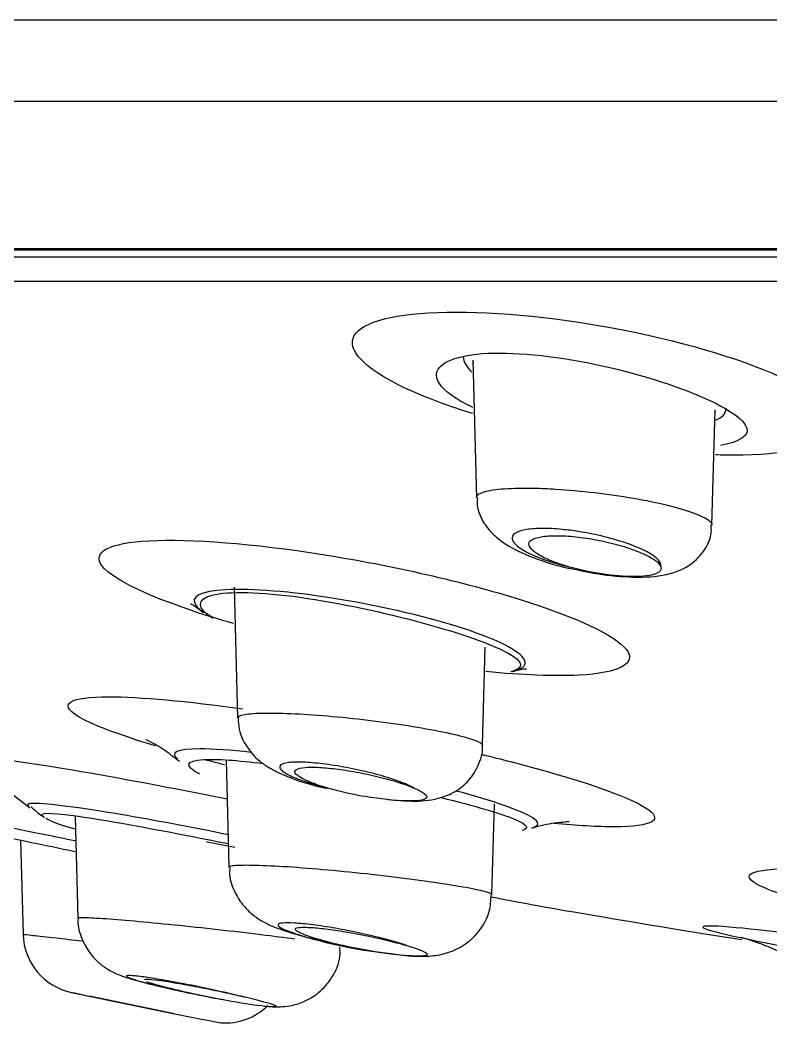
# Model space of a CAD drawing. Header units: millimetres. Extents: x -60 to 7633, y -2614 to 2146.
# Drawn here: x 2924.79 to 2933.41, y 1863.4 to 1874.91 of the extents above; entities that cross this region are included whole.
import ezdxf

# ---------------------------------------------------------------- set-up
doc = ezdxf.new("R2010")
doc.units = ezdxf.units.MM
doc.layers.get('0').update_dxf_attribs({"color": 250})

msp = doc.modelspace()

# ---------------------------------------------------------------- linework, layer by layer
at = {"linetype": 'Continuous'}
for p, q in [((3038.242, 1874.913), (2896.242, 1874.913)), ((3037.593, 1873.976), (2896.891, 1873.976)), ((3032.908, 1872.287), (2901.577, 1872.287)), ((2901.642, 1872.276), (3032.842, 1872.276)), ((3032.248, 1872.192), (2902.237, 1872.192)), ((2902.444, 1871.914), (3032.04, 1871.914)), ((2929.99, 1871.008), (2930.031, 1869.428)), ((2929.99, 1870.997), (2929.995, 1870.976)), ((2932.735, 1869.116), (2932.77, 1870.439)), ((2932.766, 1870.408), (2932.77, 1870.423)), ((2927.25, 1868.403), (2927.289, 1866.903)), ((2926.904, 1868.125), (2926.997, 1868.06)), ((2930.102, 1866.588), (2930.131, 1867.716)), ((2927.158, 1866.42), (2927.191, 1865.186)), ((2930.209, 1864.874), (2930.237, 1865.917)), ((2925.426, 1865.772), (2925.456, 1864.604)), ((2924.799, 1865.5), (2924.828, 1864.417)), ((2925.383, 1863.752), (2926.565, 1863.507)), ((2926.565, 1863.507), (2925.591, 1863.708))]:
    msp.add_line(p, q, dxfattribs=at)
for centre, radius, start, end in [((2932.684, 1877.846), 7.826, 248.3064, 248.495), ((2932.674, 1871.176), 1.157, 277.2356, 277.2472), ((2927.904, 1866.903), 0.609, 180.005, 204.6672), ((2925.791, 1866.82), 1.281, 226.9286, 235.9879), ((2945.052, 1961.126), 97.747, 257.78163, 258.4168), ((2929.781, 1870.483), 6.331, 251.2537, 263.3602), ((2925.527, 1864.437), 0.7, 181.6344, 258.2756), ((2968.761, 2068.712), 209.5, 258.05254, 258.10972), ((2931.553, 1887.738), 24.739, 258.368, 259.6382), ((2927.148, 1864.101), 0.7, 265.7449, 314.3426)]:
    msp.add_arc(centre, radius, start, end, dxfattribs=at)
for points, knots in [([(2929.989, 1870.395), (2929.642, 1870.502), (2929.337, 1870.621), (2928.686, 1870.958), (2928.521, 1871.17), (2928.778, 1871.473), (2929.197, 1871.561), (2929.801, 1871.561)], [0, 0, 0, 0, 0.216363, 0.216363, 0.608181, 0.608181, 1, 1, 1, 1]), ([(2929.801, 1871.561), (2930.405, 1871.561), (2931.168, 1871.473), (2932.598, 1871.171), (2933.261, 1870.957), (2934.09, 1870.528), (2934.26, 1870.314), (2934, 1870.006), (2933.576, 1869.918), (2932.913, 1869.918), (2932.845, 1869.919), (2932.776, 1869.921)], [0, 0, 0, 0, 0.243294, 0.243294, 0.486588, 0.486588, 0.729882, 0.729882, 0.973175, 0.973175, 1, 1, 1, 1]), ([(2929.572, 1870.837), (2929.571, 1870.962), (2929.761, 1871.058), (2930.435, 1871.109), (2930.916, 1871.062), (2931.857, 1870.865), (2932.304, 1870.723), (2932.943, 1870.446), (2933.135, 1870.308), (2933.14, 1870.125), (2933.031, 1870.064), (2932.831, 1870.031)], [0, 0, 0, 0, 0.210228, 0.210228, 0.420456, 0.420456, 0.630685, 0.630685, 0.840913, 0.840913, 1, 1, 1, 1]), ([(2932.765, 1870.315), (2932.853, 1870.348), (2932.898, 1870.395), (2932.893, 1870.451), (2932.893, 1870.451), (2932.893, 1870.452)], [0, 0, 0, 0, 0.989373, 0.989373, 1, 1, 1, 1]), ([(2930.031, 1869.429), (2930.031, 1869.431), (2930.031, 1869.433), (2930.031, 1869.435), (2930.035, 1869.459), (2930.065, 1869.48), (2930.12, 1869.497), (2930.175, 1869.514), (2930.255, 1869.526), (2930.353, 1869.533), (2930.451, 1869.54), (2930.569, 1869.542), (2930.698, 1869.539), (2930.775, 1869.538), (2930.858, 1869.534), (2930.942, 1869.529)], [0, 0, 0, 0, 0.0214003, 0.0214003, 0.0214003, 0.2996285, 0.2996285, 0.2996285, 0.5727488, 0.5727488, 0.5727488, 0.8409289, 0.8409289, 0.8409289, 1, 1, 1, 1]), ([(2930.942, 1869.529), (2931.085, 1869.52), (2931.237, 1869.506), (2931.387, 1869.489), (2931.537, 1869.471), (2931.688, 1869.449), (2931.829, 1869.425), (2931.971, 1869.4), (2932.107, 1869.373), (2932.224, 1869.344), (2932.344, 1869.315), (2932.449, 1869.284), (2932.529, 1869.254), (2932.611, 1869.223), (2932.671, 1869.193), (2932.704, 1869.165), (2932.725, 1869.147), (2932.736, 1869.13), (2932.735, 1869.115)], [0, 0, 0, 0, 0.1740215, 0.1740215, 0.1740215, 0.3478892, 0.3478892, 0.3478892, 0.5241236, 0.5241236, 0.5241236, 0.7035271, 0.7035271, 0.7035271, 0.8847308, 0.8847308, 0.8847308, 1, 1, 1, 1]), ([(2930.042, 1869.428), (2930.04, 1869.388), (2930.038, 1869.296), (2930.106, 1869.147), (2930.219, 1869.005), (2930.4, 1868.866), (2930.668, 1868.742), (2930.968, 1868.643), (2931.128, 1868.614), (2931.153, 1868.61)], [0, 0, 0, 0, 0.066, 0.182362, 0.299907, 0.441429, 0.703401, 0.959064, 1, 1, 1, 1]), ([(2932.148, 1868.637), (2932.148, 1868.638), (2932.148, 1868.64), (2932.149, 1868.641), (2932.153, 1868.664), (2932.142, 1868.69), (2932.116, 1868.718), (2932.09, 1868.746), (2932.046, 1868.777), (2931.99, 1868.807), (2931.932, 1868.839), (2931.858, 1868.87), (2931.775, 1868.9), (2931.692, 1868.93), (2931.597, 1868.958), (2931.499, 1868.982), (2931.403, 1869.006), (2931.3, 1869.027), (2931.2, 1869.042), (2931.138, 1869.052), (2931.077, 1869.06), (2931.017, 1869.065), (2930.931, 1869.074), (2930.848, 1869.078), (2930.775, 1869.077), (2930.703, 1869.076), (2930.638, 1869.071), (2930.587, 1869.061), (2930.536, 1869.051), (2930.497, 1869.037), (2930.473, 1869.02), (2930.448, 1869.002), (2930.437, 1868.98), (2930.442, 1868.956), (2930.446, 1868.931), (2930.468, 1868.903), (2930.503, 1868.874), (2930.54, 1868.844), (2930.593, 1868.813), (2930.658, 1868.782), (2930.725, 1868.751), (2930.806, 1868.72), (2930.895, 1868.691), (2930.956, 1868.672), (2931.022, 1868.653), (2931.089, 1868.637)], [0, 0, 0, 0, 0.004443, 0.004443, 0.004443, 0.077749, 0.077749, 0.077749, 0.154335, 0.154335, 0.154335, 0.233226, 0.233226, 0.233226, 0.312267, 0.312267, 0.312267, 0.389061, 0.389061, 0.389061, 0.436205, 0.436205, 0.436205, 0.505307, 0.505307, 0.505307, 0.574411, 0.574411, 0.574411, 0.643612, 0.643612, 0.643612, 0.714806, 0.714806, 0.714806, 0.789161, 0.789161, 0.789161, 0.866649, 0.866649, 0.866649, 0.94587, 0.94587, 0.94587, 1, 1, 1, 1]), ([(2931.153, 1868.61), (2931.271, 1868.585), (2931.504, 1868.537), (2931.907, 1868.509), (2932.218, 1868.534), (2932.485, 1868.642), (2932.654, 1868.816), (2932.734, 1868.991), (2932.727, 1869.086), (2932.725, 1869.117)], [0, 0, 0, 0, 0.154997, 0.356628, 0.578996, 0.730847, 0.847886, 0.956153, 1, 1, 1, 1]), ([(2927.242, 1867.986), (2927.143, 1868.014), (2927.047, 1868.043), (2926.304, 1868.276), (2925.861, 1868.486), (2925.612, 1868.805), (2925.813, 1868.912), (2926.746, 1868.961), (2927.473, 1868.904), (2929.059, 1868.653), (2929.89, 1868.463), (2931.177, 1868.06), (2931.626, 1867.849), (2931.752, 1867.687)], [0, 0, 0, 0, 0.027637, 0.027637, 0.22211, 0.22211, 0.416582, 0.416582, 0.611055, 0.611055, 0.805527, 0.805527, 1, 1, 1, 1]), ([(2931.089, 1868.637), (2931.08, 1868.639), (2931.071, 1868.642), (2931.062, 1868.645), (2930.986, 1868.668), (2930.915, 1868.694), (2930.855, 1868.72), (2930.793, 1868.747), (2930.741, 1868.776), (2930.704, 1868.802), (2930.667, 1868.83), (2930.643, 1868.857), (2930.636, 1868.881), (2930.628, 1868.904), (2930.637, 1868.926), (2930.661, 1868.943), (2930.685, 1868.96), (2930.723, 1868.974), (2930.774, 1868.982), (2930.823, 1868.991), (2930.884, 1868.995), (2930.952, 1868.994), (2931.018, 1868.994), (2931.094, 1868.99), (2931.171, 1868.981), (2931.249, 1868.973), (2931.331, 1868.961), (2931.411, 1868.946), (2931.493, 1868.93), (2931.575, 1868.911), (2931.651, 1868.89), (2931.731, 1868.868), (2931.806, 1868.844), (2931.87, 1868.818), (2931.938, 1868.792), (2931.997, 1868.764), (2932.042, 1868.737), (2932.088, 1868.709), (2932.121, 1868.682), (2932.137, 1868.656), (2932.142, 1868.65), (2932.145, 1868.643), (2932.148, 1868.637)], [0, 0, 0, 0, 0.009309, 0.009309, 0.009309, 0.090502, 0.090502, 0.090502, 0.174812, 0.174812, 0.174812, 0.260398, 0.260398, 0.260398, 0.344626, 0.344626, 0.344626, 0.425421, 0.425421, 0.425421, 0.50246, 0.50246, 0.50246, 0.577176, 0.577176, 0.577176, 0.651834, 0.651834, 0.651834, 0.72855, 0.72855, 0.72855, 0.808632, 0.808632, 0.808632, 0.892117, 0.892117, 0.892117, 0.977565, 0.977565, 0.977565, 1, 1, 1, 1]), ([(2932.148, 1868.637), (2932.16, 1868.602), (2932.139, 1868.574), (2932.033, 1868.536), (2931.946, 1868.525), (2931.73, 1868.525), (2931.603, 1868.535), (2931.341, 1868.574), (2931.208, 1868.602), (2931.089, 1868.637)], [0, 0, 0, 0, 0.25, 0.25, 0.5, 0.5, 0.75, 0.75, 1, 1, 1, 1]), ([(2930.569, 1867.593), (2930.491, 1867.694), (2930.211, 1867.826), (2929.408, 1868.077), (2928.886, 1868.196), (2927.906, 1868.352), (2927.45, 1868.389), (2926.859, 1868.358), (2926.736, 1868.291), (2926.83, 1868.17), (2926.856, 1868.147), (2926.89, 1868.123)], [0, 0, 0, 0, 0.237285, 0.237285, 0.474571, 0.474571, 0.711856, 0.711856, 0.949142, 0.949142, 1, 1, 1, 1]), ([(2927.006, 1868.043), (2926.821, 1868.16), (2926.814, 1868.262), (2927.18, 1868.36), (2927.557, 1868.35), (2928.457, 1868.224), (2928.971, 1868.113), (2929.848, 1867.875), (2930.207, 1867.749), (2930.574, 1867.548), (2930.588, 1867.47), (2930.425, 1867.432)], [0, 0, 0, 0, 0.201409, 0.201409, 0.402818, 0.402818, 0.604226, 0.604226, 0.805635, 0.805635, 1, 1, 1, 1]), ([(2926.751, 1868.212), (2926.751, 1868.212), (2926.752, 1868.212), (2926.784, 1868.198), (2926.861, 1868.14), (2926.898, 1868.113)], [0, 0, 0, 0, 0.050992, 0.6157695, 1, 1, 1, 1]), ([(2931.752, 1867.687), (2931.877, 1867.524), (2931.673, 1867.418), (2930.929, 1867.378), (2930.558, 1867.393), (2930.139, 1867.434)], [0, 0, 0, 0, 0.6278531, 0.6278531, 1, 1, 1, 1]), ([(2930.45, 1867.436), (2930.463, 1867.439), (2930.534, 1867.462), (2930.591, 1867.465), (2930.606, 1867.467), (2930.606, 1867.467)], [0, 0, 0, 0, 0.096896, 0.662421, 1, 1, 1, 1]), ([(2926.349, 1866.58), (2925.918, 1866.71), (2925.6, 1866.831), (2925.227, 1867.066), (2925.364, 1867.145), (2926.165, 1867.145), (2926.715, 1867.095), (2927.351, 1867.006)], [0, 0, 0, 0, 0.277708, 0.277708, 0.681057, 0.681057, 1, 1, 1, 1]), ([(2927.289, 1866.903), (2927.289, 1866.903), (2927.289, 1866.904), (2927.289, 1866.904), (2927.29, 1866.92), (2927.318, 1866.933), (2927.371, 1866.942), (2927.423, 1866.951), (2927.502, 1866.957), (2927.601, 1866.958), (2927.699, 1866.96), (2927.819, 1866.957), (2927.951, 1866.95), (2928.083, 1866.944), (2928.23, 1866.933), (2928.381, 1866.92), (2928.534, 1866.906), (2928.693, 1866.889), (2928.848, 1866.87), (2929.004, 1866.85), (2929.159, 1866.828), (2929.3, 1866.805), (2929.443, 1866.782), (2929.576, 1866.758), (2929.688, 1866.734), (2929.801, 1866.71), (2929.895, 1866.686), (2929.964, 1866.663), (2930.033, 1866.641), (2930.077, 1866.62), (2930.094, 1866.602), (2930.099, 1866.597), (2930.102, 1866.591), (2930.101, 1866.586)], [0, 0, 0, 0, 0.001783, 0.001783, 0.001783, 0.109203, 0.109203, 0.109203, 0.21571, 0.21571, 0.21571, 0.32132, 0.32132, 0.32132, 0.426755, 0.426755, 0.426755, 0.532801, 0.532801, 0.532801, 0.639973, 0.639973, 0.639973, 0.748306, 0.748306, 0.748306, 0.857326, 0.857326, 0.857326, 0.966246, 0.966246, 0.966246, 1, 1, 1, 1]), ([(2926.237, 1866.654), (2926.237, 1866.654), (2926.238, 1866.653), (2926.277, 1866.636), (2926.425, 1866.56), (2926.553, 1866.459), (2926.622, 1866.404)], [0, 0, 0, 0, 0.015288, 0.352353, 0.701604, 1, 1, 1, 1]), ([(2927.35, 1866.649), (2927.397, 1866.573), (2927.464, 1866.466), (2927.615, 1866.35), (2927.814, 1866.242), (2928.054, 1866.154), (2928.254, 1866.106), (2928.308, 1866.094)], [0, 0, 0, 0, 0.191796, 0.318609, 0.505889, 0.886749, 1, 1, 1, 1]), ([(2927.172, 1865.968), (2926.554, 1866.094), (2925.932, 1866.211), (2924.625, 1866.431), (2924.035, 1866.507), (2923.791, 1866.507)], [0, 0, 0, 0, 0.412166, 0.412166, 1, 1, 1, 1]), ([(2927.451, 1866.506), (2927.21, 1866.532), (2927.005, 1866.547), (2926.594, 1866.547), (2926.504, 1866.503), (2926.606, 1866.427)], [0, 0, 0, 0, 0.3644766, 0.3644766, 1, 1, 1, 1]), ([(2929.02, 1865.967), (2929.12, 1865.956), (2929.317, 1865.941), (2929.539, 1865.956), (2929.766, 1866.035), (2929.937, 1866.161), (2930.057, 1866.344), (2930.111, 1866.508), (2930.1, 1866.585), (2930.099, 1866.591)], [0, 0, 0, 0, 0.190823, 0.435021, 0.568349, 0.700263, 0.842954, 0.990113, 1, 1, 1, 1]), ([(2926.855, 1866.258), (2926.674, 1866.349), (2926.689, 1866.413), (2927.049, 1866.433), (2927.292, 1866.416), (2927.587, 1866.378)], [0, 0, 0, 0, 0.589751, 0.589751, 1, 1, 1, 1]), ([(2927.138, 1866.364), (2927.09, 1866.376), (2927.043, 1866.388), (2926.971, 1866.407), (2926.945, 1866.413), (2926.92, 1866.42)], [0, 0, 0, 0, 0.641788, 0.641788, 1, 1, 1, 1]), ([(2929.318, 1866.095), (2929.301, 1866.105), (2929.281, 1866.116), (2929.258, 1866.127), (2929.207, 1866.15), (2929.143, 1866.175), (2929.069, 1866.199), (2928.995, 1866.224), (2928.909, 1866.249), (2928.819, 1866.271), (2928.73, 1866.294), (2928.634, 1866.315), (2928.539, 1866.332), (2928.447, 1866.35), (2928.354, 1866.364), (2928.268, 1866.375), (2928.185, 1866.385), (2928.107, 1866.391), (2928.039, 1866.394), (2927.974, 1866.396), (2927.917, 1866.395), (2927.875, 1866.389), (2927.832, 1866.384), (2927.802, 1866.375), (2927.786, 1866.363), (2927.77, 1866.351), (2927.769, 1866.335), (2927.781, 1866.318), (2927.789, 1866.307), (2927.801, 1866.296), (2927.818, 1866.283), (2927.849, 1866.262), (2927.896, 1866.238), (2927.955, 1866.213), (2928.014, 1866.189), (2928.086, 1866.164), (2928.166, 1866.14), (2928.216, 1866.125), (2928.27, 1866.11), (2928.326, 1866.095)], [0, 0, 0, 0, 0.039506, 0.039506, 0.039506, 0.127135, 0.127135, 0.127135, 0.216255, 0.216255, 0.216255, 0.304956, 0.304956, 0.304956, 0.391445, 0.391445, 0.391445, 0.474998, 0.474998, 0.474998, 0.556287, 0.556287, 0.556287, 0.636917, 0.636917, 0.636917, 0.718661, 0.718661, 0.718661, 0.767171, 0.767171, 0.767171, 0.855749, 0.855749, 0.855749, 0.944272, 0.944272, 0.944272, 1, 1, 1, 1]), ([(2930.097, 1866.482), (2930.209, 1866.455), (2930.318, 1866.428), (2931.189, 1866.204), (2931.754, 1866.01), (2932.192, 1865.733), (2932.063, 1865.652), (2931.609, 1865.652)], [0, 0, 0, 0, 0.064755, 0.064755, 0.532378, 0.532378, 1, 1, 1, 1]), ([(2924.237, 1866.272), (2924.237, 1866.272), (2924.238, 1866.272), (2924.266, 1866.262), (2924.402, 1866.203), (2924.64, 1866.08), (2924.804, 1865.951), (2924.906, 1865.87)], [0, 0, 0, 0, 0.012966, 0.234095, 0.442675, 0.706301, 1, 1, 1, 1]), ([(2928.326, 1866.095), (2928.314, 1866.099), (2928.302, 1866.102), (2928.29, 1866.106), (2928.217, 1866.129), (2928.152, 1866.152), (2928.1, 1866.175), (2928.047, 1866.198), (2928.006, 1866.22), (2927.98, 1866.24), (2927.955, 1866.26), (2927.943, 1866.278), (2927.948, 1866.292), (2927.953, 1866.306), (2927.973, 1866.318), (2928.006, 1866.325), (2928.039, 1866.333), (2928.085, 1866.337), (2928.141, 1866.337), (2928.196, 1866.337), (2928.262, 1866.333), (2928.334, 1866.326), (2928.405, 1866.319), (2928.484, 1866.309), (2928.564, 1866.296), (2928.645, 1866.283), (2928.73, 1866.266), (2928.811, 1866.249), (2928.895, 1866.23), (2928.977, 1866.209), (2929.051, 1866.188), (2929.128, 1866.166), (2929.199, 1866.143), (2929.258, 1866.12), (2929.279, 1866.112), (2929.3, 1866.103), (2929.318, 1866.095)], [0, 0, 0, 0, 0.015616, 0.015616, 0.015616, 0.114241, 0.114241, 0.114241, 0.213681, 0.213681, 0.213681, 0.311986, 0.311986, 0.311986, 0.407428, 0.407428, 0.407428, 0.499681, 0.499681, 0.499681, 0.589888, 0.589888, 0.589888, 0.679978, 0.679978, 0.679978, 0.771819, 0.771819, 0.771819, 0.866567, 0.866567, 0.866567, 0.964235, 0.964235, 0.964235, 1, 1, 1, 1]), ([(2929.318, 1866.095), (2929.368, 1866.073), (2929.405, 1866.053), (2929.455, 1866.017), (2929.465, 1866.002), (2929.454, 1865.963), (2929.385, 1865.949), (2929.151, 1865.949), (2928.99, 1865.963), (2928.648, 1866.014), (2928.473, 1866.051), (2928.326, 1866.095)], [0, 0, 0, 0, 0.125, 0.125, 0.25, 0.25, 0.5, 0.5, 0.75, 0.75, 1, 1, 1, 1]), ([(2930.676, 1865.642), (2930.757, 1865.664), (2930.756, 1865.704), (2930.546, 1865.838), (2930.228, 1865.949), (2929.803, 1866.062)], [0, 0, 0, 0, 0.400178, 0.400178, 1, 1, 1, 1]), ([(2924.959, 1865.924), (2925.11, 1865.924), (2925.475, 1865.877), (2926.321, 1865.734), (2926.759, 1865.652), (2927.182, 1865.564)], [0, 0, 0, 0, 0.561901, 0.561901, 1, 1, 1, 1]), ([(2929.625, 1865.988), (2930.012, 1865.894), (2930.321, 1865.803), (2930.617, 1865.676), (2930.643, 1865.633), (2930.557, 1865.611)], [0, 0, 0, 0, 0.540456, 0.540456, 1, 1, 1, 1]), ([(2926.668, 1865.557), (2926.166, 1865.655), (2925.704, 1865.737), (2925.124, 1865.815), (2924.997, 1865.812), (2925.054, 1865.771)], [0, 0, 0, 0, 0.515554, 0.515554, 1, 1, 1, 1]), ([(2925.426, 1865.49), (2925.186, 1865.539), (2924.964, 1865.584), (2924.385, 1865.703), (2924.154, 1865.75), (2924.155, 1865.75)], [0, 0, 0, 0, 0.320776, 0.320776, 1, 1, 1, 1]), ([(2925.088, 1865.751), (2925.102, 1865.744), (2925.175, 1865.703), (2925.287, 1865.667), (2925.414, 1865.63), (2925.423, 1865.628)], [0, 0, 0, 0, 0.1564858, 0.9399942, 1, 1, 1, 1]), ([(2930.667, 1865.637), (2930.68, 1865.641), (2930.787, 1865.679), (2930.953, 1865.7), (2931.074, 1865.714), (2931.095, 1865.714), (2931.095, 1865.714)], [0, 0, 0, 0, 0.042819, 0.429038, 0.735348, 1, 1, 1, 1]), ([(2927.191, 1865.189), (2927.19, 1865.195), (2927.199, 1865.2), (2927.217, 1865.204), (2927.249, 1865.211), (2927.31, 1865.214), (2927.395, 1865.214), (2927.479, 1865.214), (2927.589, 1865.21), (2927.716, 1865.204), (2927.843, 1865.197), (2927.991, 1865.187), (2928.147, 1865.174), (2928.303, 1865.161), (2928.472, 1865.146), (2928.639, 1865.128), (2928.808, 1865.111), (2928.98, 1865.092), (2929.141, 1865.072), (2929.304, 1865.052), (2929.459, 1865.031), (2929.596, 1865.01), (2929.733, 1864.99), (2929.854, 1864.969), (2929.95, 1864.951), (2930.045, 1864.932), (2930.117, 1864.915), (2930.16, 1864.901), (2930.193, 1864.89), (2930.209, 1864.88), (2930.209, 1864.872)], [0, 0, 0, 0, 0.060665, 0.060665, 0.060665, 0.167315, 0.167315, 0.167315, 0.273457, 0.273457, 0.273457, 0.379578, 0.379578, 0.379578, 0.486167, 0.486167, 0.486167, 0.59351, 0.59351, 0.59351, 0.701565, 0.701565, 0.701565, 0.809977, 0.809977, 0.809977, 0.918231, 0.918231, 0.918231, 1, 1, 1, 1]), ([(2927.202, 1865.187), (2927.199, 1865.156), (2927.191, 1865.061), (2927.253, 1864.899), (2927.353, 1864.743), (2927.473, 1864.631), (2927.592, 1864.555), (2927.681, 1864.514), (2927.731, 1864.494), (2927.747, 1864.488)], [0, 0, 0, 0, 0.081669, 0.287331, 0.46329, 0.622182, 0.770316, 0.939176, 1, 1, 1, 1]), ([(2934.182, 1864.697), (2933.755, 1864.802), (2933.442, 1864.899), (2933.031, 1865.099), (2933.173, 1865.172), (2933.684, 1865.172)], [0, 0, 0, 0, 0.385565, 0.385565, 1, 1, 1, 1]), ([(2929.049, 1864.194), (2929.146, 1864.182), (2929.307, 1864.165), (2929.493, 1864.164), (2929.7, 1864.197), (2929.904, 1864.292), (2930.076, 1864.454), (2930.19, 1864.663), (2930.198, 1864.803), (2930.2, 1864.873)], [0, 0, 0, 0, 0.180244, 0.346628, 0.477265, 0.606009, 0.741227, 0.889336, 1, 1, 1, 1]), ([(2925.461, 1864.605), (2925.459, 1864.595), (2925.449, 1864.517), (2925.497, 1864.369), (2925.585, 1864.205), (2925.694, 1864.09), (2925.799, 1864.015), (2925.886, 1863.971), (2925.972, 1863.936), (2926.104, 1863.894), (2926.337, 1863.833), (2926.674, 1863.757), (2926.971, 1863.696), (2927.113, 1863.671), (2927.163, 1863.662)], [0, 0, 0, 0, 0.010839, 0.103828, 0.180578, 0.246468, 0.302546, 0.347539, 0.392636, 0.479625, 0.646345, 0.788081, 0.936124, 1, 1, 1, 1]), ([(2925.456, 1864.605), (2925.456, 1864.61), (2925.478, 1864.612), (2925.521, 1864.611), (2925.57, 1864.611), (2925.646, 1864.607), (2925.745, 1864.601), (2925.844, 1864.594), (2925.967, 1864.584), (2926.105, 1864.572), (2926.243, 1864.559), (2926.399, 1864.544), (2926.561, 1864.528), (2926.724, 1864.512), (2926.897, 1864.493), (2927.065, 1864.474), (2927.234, 1864.455), (2927.404, 1864.436), (2927.56, 1864.416), (2927.7, 1864.399), (2927.832, 1864.382), (2927.948, 1864.367)], [0, 0, 0, 0, 0.128936, 0.128936, 0.128936, 0.275505, 0.275505, 0.275505, 0.422086, 0.422086, 0.422086, 0.569266, 0.569266, 0.569266, 0.717374, 0.717374, 0.717374, 0.866331, 0.866331, 0.866331, 1, 1, 1, 1]), ([(2929.234, 1864.288), (2929.216, 1864.295), (2929.195, 1864.302), (2929.173, 1864.309), (2929.112, 1864.329), (2929.038, 1864.35), (2928.958, 1864.37), (2928.876, 1864.391), (2928.786, 1864.413), (2928.693, 1864.432), (2928.601, 1864.452), (2928.505, 1864.471), (2928.413, 1864.487), (2928.322, 1864.503), (2928.233, 1864.516), (2928.152, 1864.527), (2928.074, 1864.537), (2928.003, 1864.544), (2927.944, 1864.547), (2927.886, 1864.551), (2927.84, 1864.551), (2927.808, 1864.548), (2927.776, 1864.545), (2927.758, 1864.538), (2927.754, 1864.529), (2927.751, 1864.52), (2927.763, 1864.507), (2927.788, 1864.493), (2927.805, 1864.483), (2927.828, 1864.472), (2927.857, 1864.461)], [0, 0, 0, 0, 0.040682, 0.040682, 0.040682, 0.153732, 0.153732, 0.153732, 0.268484, 0.268484, 0.268484, 0.383203, 0.383203, 0.383203, 0.496102, 0.496102, 0.496102, 0.606243, 0.606243, 0.606243, 0.713983, 0.713983, 0.713983, 0.820718, 0.820718, 0.820718, 0.928191, 0.928191, 0.928191, 1, 1, 1, 1]), ([(2934.924, 1864.257), (2934.1, 1864.373), (2933.404, 1864.459), (2932.576, 1864.534), (2932.507, 1864.512), (2933.166, 1864.351), (2933.88, 1864.216), (2934.779, 1864.064), (2934.78, 1864.064), (2934.781, 1864.063)], [0, 0, 0, 0, 0.310659, 0.310659, 0.655092, 0.655092, 0.999525, 0.999525, 1, 1, 1, 1]), ([(2924.828, 1864.419), (2924.828, 1864.419), (2924.829, 1864.419), (2924.83, 1864.419), (2924.839, 1864.418), (2924.877, 1864.413), (2924.941, 1864.406), (2925.005, 1864.399), (2925.096, 1864.389), (2925.208, 1864.376), (2925.296, 1864.367), (2925.399, 1864.355), (2925.51, 1864.343)], [0, 0, 0, 0, 0.054548, 0.054548, 0.054548, 0.39277, 0.39277, 0.39277, 0.731154, 0.731154, 0.731154, 1, 1, 1, 1]), ([(2927.857, 1864.461), (2927.872, 1864.455), (2927.889, 1864.448), (2927.907, 1864.442), (2927.939, 1864.431), (2927.977, 1864.418), (2928.018, 1864.406), (2928.087, 1864.386), (2928.167, 1864.364), (2928.253, 1864.343), (2928.331, 1864.324), (2928.416, 1864.305), (2928.5, 1864.288)], [0, 0, 0, 0, 0.116309, 0.116309, 0.116309, 0.325643, 0.325643, 0.325643, 0.678964, 0.678964, 0.678964, 1, 1, 1, 1]), ([(2928.5, 1864.288), (2928.468, 1864.295), (2928.437, 1864.303), (2928.407, 1864.31), (2928.328, 1864.329), (2928.254, 1864.349), (2928.191, 1864.368), (2928.127, 1864.387), (2928.074, 1864.406), (2928.034, 1864.422), (2927.995, 1864.439), (2927.969, 1864.453), (2927.958, 1864.465), (2927.948, 1864.477), (2927.952, 1864.486), (2927.97, 1864.492), (2927.989, 1864.497), (2928.021, 1864.5), (2928.065, 1864.499), (2928.109, 1864.499), (2928.165, 1864.495), (2928.228, 1864.489), (2928.292, 1864.482), (2928.365, 1864.473), (2928.442, 1864.461), (2928.52, 1864.449), (2928.604, 1864.435), (2928.686, 1864.419), (2928.771, 1864.403), (2928.857, 1864.384), (2928.937, 1864.366), (2929.019, 1864.347), (2929.097, 1864.327), (2929.166, 1864.308), (2929.19, 1864.301), (2929.213, 1864.295), (2929.234, 1864.288)], [0, 0, 0, 0, 0.036527, 0.036527, 0.036527, 0.13225, 0.13225, 0.13225, 0.228558, 0.228558, 0.228558, 0.323881, 0.323881, 0.323881, 0.417082, 0.417082, 0.417082, 0.508034, 0.508034, 0.508034, 0.597622, 0.597622, 0.597622, 0.687263, 0.687263, 0.687263, 0.778301, 0.778301, 0.778301, 0.871503, 0.871503, 0.871503, 0.966757, 0.966757, 0.966757, 1, 1, 1, 1]), ([(2933.062, 1864.386), (2933.062, 1864.386), (2933.083, 1864.381), (2933.206, 1864.344), (2933.47, 1864.245), (2933.811, 1864.082), (2934.015, 1863.924), (2934.095, 1863.862)], [0, 0, 0, 0, 0.177026, 0.323869, 0.494244, 0.832237, 1, 1, 1, 1]), ([(2927.645, 1863.591), (2927.652, 1863.59), (2927.692, 1863.586), (2927.763, 1863.584), (2927.899, 1863.595), (2928.059, 1863.641), (2928.234, 1863.746), (2928.386, 1863.922), (2928.472, 1864.119), (2928.466, 1864.235), (2928.464, 1864.276)], [0, 0, 0, 0, 0.023465, 0.15273, 0.25575, 0.38058, 0.538826, 0.718851, 0.912638, 1, 1, 1, 1]), ([(2929.234, 1864.288), (2929.354, 1864.252), (2929.434, 1864.221), (2929.482, 1864.179), (2929.449, 1864.168), (2929.28, 1864.168), (2929.146, 1864.179), (2928.833, 1864.221), (2928.66, 1864.252), (2928.5, 1864.288)], [0, 0, 0, 0, 0.25, 0.25, 0.5, 0.5, 0.75, 0.75, 1, 1, 1, 1]), ([(2927.372, 1863.696), (2927.354, 1863.701), (2927.335, 1863.705), (2927.315, 1863.71), (2927.242, 1863.728), (2927.159, 1863.748), (2927.072, 1863.767), (2926.983, 1863.787), (2926.889, 1863.807), (2926.796, 1863.826), (2926.703, 1863.844), (2926.609, 1863.862), (2926.522, 1863.878), (2926.436, 1863.894), (2926.355, 1863.907), (2926.286, 1863.918), (2926.218, 1863.929), (2926.159, 1863.936), (2926.114, 1863.941), (2926.071, 1863.945), (2926.04, 1863.947), (2926.025, 1863.945), (2926.01, 1863.943), (2926.01, 1863.938), (2926.024, 1863.93), (2926.038, 1863.922), (2926.067, 1863.911), (2926.109, 1863.898), (2926.151, 1863.885), (2926.207, 1863.869), (2926.272, 1863.853), (2926.339, 1863.835), (2926.417, 1863.816), (2926.501, 1863.797), (2926.585, 1863.778), (2926.677, 1863.758), (2926.77, 1863.739), (2926.84, 1863.724), (2926.912, 1863.71), (2926.981, 1863.696)], [0, 0, 0, 0, 0.022269, 0.022269, 0.022269, 0.106214, 0.106214, 0.106214, 0.191425, 0.191425, 0.191425, 0.276821, 0.276821, 0.276821, 0.361192, 0.361192, 0.361192, 0.443799, 0.443799, 0.443799, 0.524726, 0.524726, 0.524726, 0.604801, 0.604801, 0.604801, 0.685171, 0.685171, 0.685171, 0.766831, 0.766831, 0.766831, 0.850248, 0.850248, 0.850248, 0.935159, 0.935159, 0.935159, 1, 1, 1, 1]), ([(2927.372, 1863.696), (2927.37, 1863.696), (2927.369, 1863.697), (2927.367, 1863.697), (2927.294, 1863.714), (2927.212, 1863.733), (2927.129, 1863.751), (2927.044, 1863.769), (2926.955, 1863.787), (2926.869, 1863.804), (2926.784, 1863.821), (2926.699, 1863.837), (2926.622, 1863.85), (2926.546, 1863.863), (2926.476, 1863.874), (2926.418, 1863.883), (2926.361, 1863.891), (2926.313, 1863.896), (2926.28, 1863.899), (2926.247, 1863.901), (2926.227, 1863.9), (2926.222, 1863.897), (2926.22, 1863.896), (2926.22, 1863.895), (2926.22, 1863.894)], [0, 0, 0, 0, 0.003412, 0.003412, 0.003412, 0.165813, 0.165813, 0.165813, 0.330115, 0.330115, 0.330115, 0.494044, 0.494044, 0.494044, 0.655435, 0.655435, 0.655435, 0.813308, 0.813308, 0.813308, 0.968315, 0.968315, 0.968315, 1, 1, 1, 1]), ([(2926.245, 1863.878), (2926.266, 1863.869), (2926.301, 1863.858), (2926.347, 1863.844), (2926.394, 1863.831), (2926.453, 1863.815), (2926.519, 1863.799), (2926.587, 1863.782), (2926.665, 1863.764), (2926.745, 1863.746), (2926.821, 1863.729), (2926.902, 1863.712), (2926.981, 1863.696)], [0, 0, 0, 0, 0.247956, 0.247956, 0.247956, 0.500511, 0.500511, 0.500511, 0.758461, 0.758461, 0.758461, 1, 1, 1, 1]), ([(2926.981, 1863.696), (2927.144, 1863.663), (2927.303, 1863.636), (2927.563, 1863.598), (2927.66, 1863.588), (2927.708, 1863.588), (2927.712, 1863.588), (2927.716, 1863.588)], [0, 0, 0, 0, 0.476496, 0.476496, 0.952991, 0.952991, 1, 1, 1, 1]), ([(2927.732, 1863.593), (2927.731, 1863.598), (2927.714, 1863.606), (2927.619, 1863.635), (2927.51, 1863.663), (2927.372, 1863.696)], [0, 0, 0, 0, 0.365549, 0.365549, 1, 1, 1, 1])]:
    msp.add_open_spline(points, degree=3, knots=knots, dxfattribs=at)
for points in [[(2929.879, 1871.047), (2929.882, 1870.992), (2929.916, 1870.932), (2929.98, 1870.872)], [(2929.799, 1870.569), (2929.653, 1870.661), (2929.573, 1870.754), (2929.572, 1870.837)], [(2929.991, 1870.467), (2929.918, 1870.501), (2929.854, 1870.535), (2929.799, 1870.569)], [(2930.45, 1867.438), (2930.579, 1867.47), (2930.623, 1867.523), (2930.569, 1867.593)], [(2924.892, 1865.893), (2924.865, 1865.913), (2924.887, 1865.924), (2924.959, 1865.924)], [(2931.609, 1865.652), (2931.425, 1865.652), (2931.19, 1865.665), (2930.919, 1865.691)], [(2927.185, 1865.455), (2927.014, 1865.49), (2926.839, 1865.524), (2926.668, 1865.557)], [(2926.934, 1865.482), (2927.053, 1865.459), (2927.154, 1865.438), (2927.258, 1865.417)], [(2930.193, 1864.85), (2930.74, 1864.741), (2931.703, 1864.576), (2933.079, 1864.357)]]:
    msp.add_open_spline(points, degree=3, dxfattribs=at)

doc.saveas('drawing.dxf')
